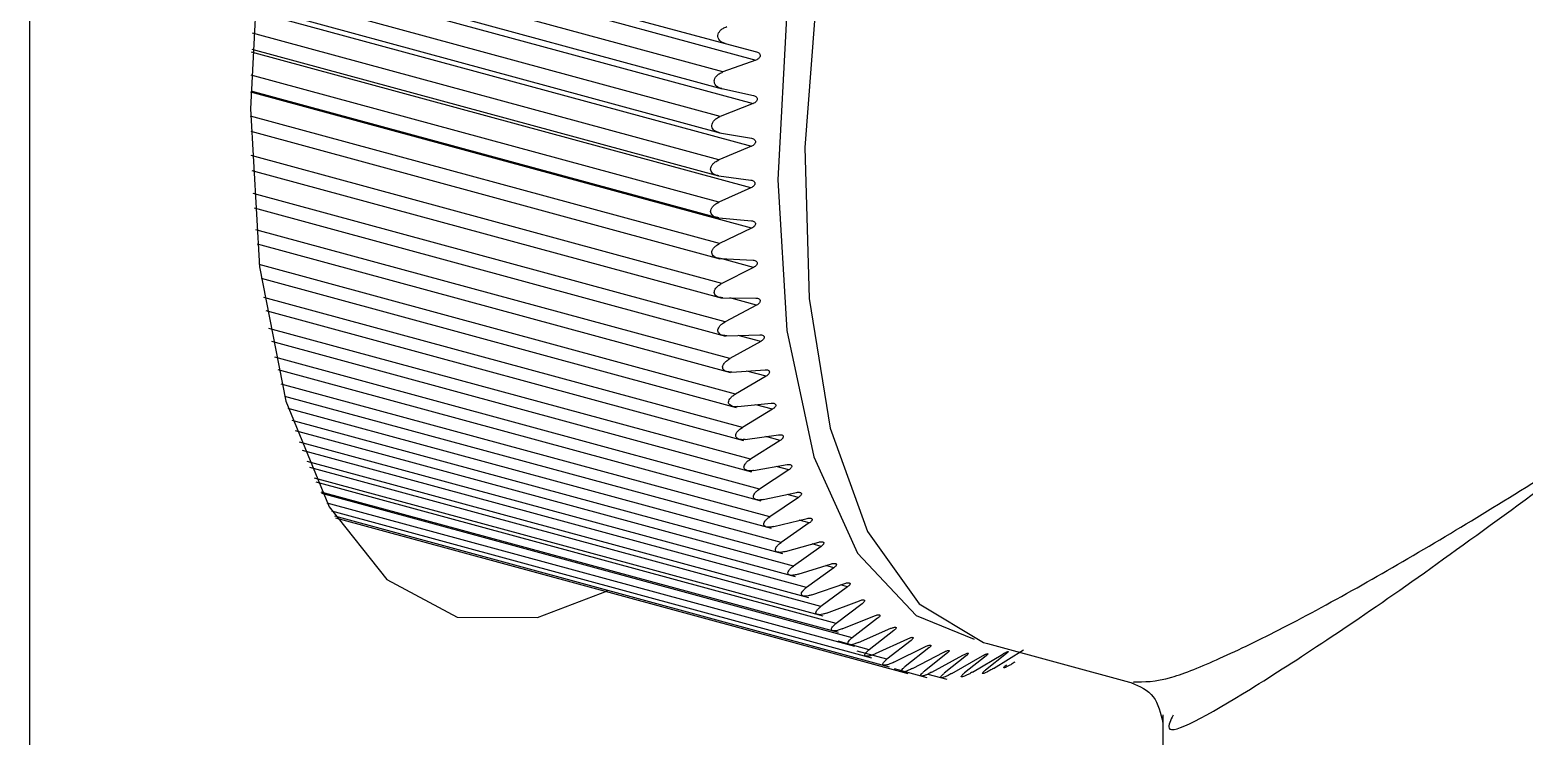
# Model space of a CAD drawing. Header units: millimetres. Extents: x 0 to 3353, y 0 to 2591.
# Drawn here: x 2568.81 to 2583.82, y 2149.82 to 2156.91 of the extents above; entities that cross this region are included whole.
import ezdxf

# ---------------------------------------------------------------- set-up
doc = ezdxf.new("R2010")
doc.units = ezdxf.units.MM
doc.header["$LTSCALE"] = 12

msp = doc.modelspace()

# ---------------------------------------------------------------- linework, layer by layer
at = {"color": 7, "linetype": 'Continuous', "lineweight": 25}
for p, q in [((2568.811, 2124.733), (2568.811, 2195.056)), ((2571.135, 2158.041), (2575.793, 2156.775)), ((2571.092, 2157.591), (2575.762, 2156.322)), ((2571.06, 2157.15), (2575.738, 2155.879)), ((2571.039, 2156.72), (2575.725, 2155.446)), ((2575.793, 2156.775), (2576.108, 2156.692)), ((2576.102, 2156.609), (2575.771, 2156.49)), ((2571.029, 2156.301), (2575.725, 2155.024)), ((2575.759, 2156.323), (2576.078, 2156.253)), ((2576.073, 2156.172), (2575.744, 2156.044)), ((2571.03, 2155.894), (2575.738, 2154.615)), ((2575.737, 2155.88), (2576.059, 2155.824)), ((2576.057, 2155.744), (2575.73, 2155.607)), ((2571.041, 2155.502), (2575.762, 2154.219)), ((2575.728, 2155.447), (2576.052, 2155.404)), ((2576.052, 2155.326), (2575.728, 2155.181)), ((2571.062, 2155.124), (2575.797, 2153.837)), ((2575.73, 2155.026), (2576.057, 2154.996)), ((2576.059, 2154.921), (2575.737, 2154.767)), ((2571.093, 2154.763), (2575.845, 2153.471)), ((2575.744, 2154.617), (2576.073, 2154.601)), ((2571.133, 2154.419), (2575.905, 2153.122)), ((2576.078, 2154.527), (2575.759, 2154.367)), ((2575.771, 2154.222), (2576.102, 2154.219)), ((2576.108, 2154.148), (2575.793, 2153.981)), ((2571.181, 2154.093), (2575.976, 2152.79)), ((2575.809, 2153.841), (2576.141, 2153.851)), ((2571.237, 2153.787), (2576.058, 2152.476)), ((2576.15, 2153.784), (2575.839, 2153.611)), ((2571.3, 2153.501), (2576.151, 2152.182)), ((2575.859, 2153.477), (2576.193, 2153.499)), ((2576.204, 2153.435), (2575.896, 2153.256)), ((2571.369, 2153.236), (2576.256, 2151.908)), ((2575.921, 2153.129), (2576.256, 2153.164)), ((2576.269, 2153.103), (2575.966, 2152.92)), ((2571.442, 2152.994), (2576.37, 2151.655)), ((2571.517, 2152.776), (2576.496, 2151.423)), ((2575.994, 2152.799), (2576.33, 2152.847)), ((2576.345, 2152.789), (2576.046, 2152.601)), ((2571.593, 2152.583), (2576.631, 2151.214)), ((2576.079, 2152.488), (2576.415, 2152.548)), ((2576.432, 2152.493), (2576.138, 2152.302)), ((2571.666, 2152.415), (2576.775, 2151.027)), ((2571.734, 2152.275), (2576.929, 2150.863)), ((2576.175, 2152.196), (2576.51, 2152.268)), ((2576.53, 2152.217), (2576.241, 2152.023)), ((2571.793, 2152.164), (2577.091, 2150.724)), ((2571.839, 2152.082), (2577.262, 2150.608)), ((2571.869, 2152.031), (2577.44, 2150.517)), ((2571.881, 2152.011), (2577.626, 2150.45)), ((2576.282, 2151.925), (2576.617, 2152.007)), ((2576.638, 2151.961), (2576.354, 2151.765)), ((2576.399, 2151.674), (2576.733, 2151.768)), ((2576.756, 2151.725), (2576.478, 2151.528)), ((2576.526, 2151.446), (2576.859, 2151.55)), ((2576.884, 2151.511), (2576.611, 2151.314)), ((2576.664, 2151.24), (2576.995, 2151.354)), ((2577.022, 2151.32), (2576.755, 2151.122)), ((2576.811, 2151.056), (2577.141, 2151.18)), ((2577.169, 2151.15), (2576.907, 2150.953)), ((2576.967, 2150.897), (2577.294, 2151.03)), ((2577.324, 2151.004), (2577.069, 2150.809)), ((2577.131, 2150.761), (2577.457, 2150.903)), ((2577.488, 2150.881), (2577.239, 2150.688)), ((2577.304, 2150.649), (2577.627, 2150.799)), ((2577.66, 2150.782), (2577.417, 2150.592)), ((2577.485, 2150.562), (2577.805, 2150.719)), ((2577.839, 2150.707), (2577.602, 2150.52)), ((2578.426, 2150.751), (2579.889, 2150.353)), ((2578.486, 2150.501), (2578.787, 2150.687)), ((2577.673, 2150.5), (2577.989, 2150.664)), ((2578.025, 2150.656), (2577.794, 2150.474)), ((2577.867, 2150.463), (2578.18, 2150.633)), ((2578.217, 2150.63), (2577.993, 2150.452)), ((2578.068, 2150.45), (2578.377, 2150.627)), ((2578.415, 2150.628), (2578.197, 2150.456)), ((2578.275, 2150.463), (2578.58, 2150.645)), ((2578.618, 2150.651), (2578.407, 2150.484)), ((2577.49, 2150.498), (2577.819, 2150.408)), ((2577.829, 2150.443), (2578.018, 2150.392)), ((2580.189, 2150.034), (2580.189, 2149.352))]:
    msp.add_line(p, q, dxfattribs=at)
at = {"color": 8, "linetype": 'Continuous', "lineweight": 25}
for p, q in [((2571.126, 2157.961), (2576.102, 2156.609)), ((2575.771, 2156.49), (2571.106, 2157.758)), ((2571.087, 2157.527), (2576.073, 2156.172)), ((2575.744, 2156.044), (2571.071, 2157.314)), ((2571.057, 2157.102), (2576.057, 2155.744)), ((2575.73, 2155.607), (2571.046, 2156.88)), ((2576.052, 2155.326), (2571.038, 2156.689)), ((2575.728, 2155.181), (2571.032, 2156.457)), ((2576.059, 2154.921), (2571.029, 2156.288)), ((2575.737, 2154.767), (2571.028, 2156.047)), ((2575.759, 2154.367), (2571.035, 2155.651)), ((2575.793, 2153.981), (2571.053, 2155.27)), ((2575.839, 2153.611), (2571.079, 2154.904)), ((2576.078, 2154.527), (2575.75, 2154.617)), ((2575.896, 2153.256), (2571.115, 2154.556)), ((2575.966, 2152.92), (2571.16, 2154.226)), ((2576.108, 2154.148), (2575.84, 2154.221)), ((2576.046, 2152.601), (2571.212, 2153.915)), ((2576.15, 2153.784), (2575.925, 2153.845)), ((2576.138, 2152.302), (2571.271, 2153.625)), ((2576.204, 2153.435), (2576.012, 2153.487)), ((2576.241, 2152.023), (2571.336, 2153.356)), ((2576.354, 2151.765), (2571.406, 2153.11)), ((2576.269, 2153.103), (2576.102, 2153.148)), ((2576.478, 2151.528), (2571.478, 2152.887)), ((2576.345, 2152.789), (2576.2, 2152.828)), ((2576.611, 2151.314), (2571.55, 2152.689)), ((2576.755, 2151.122), (2571.621, 2152.517)), ((2576.432, 2152.493), (2576.304, 2152.528)), ((2576.907, 2150.953), (2571.686, 2152.372)), ((2577.069, 2150.809), (2571.744, 2152.256)), ((2576.53, 2152.217), (2576.417, 2152.248)), ((2576.638, 2151.961), (2576.537, 2151.988)), ((2576.756, 2151.725), (2576.667, 2151.75)), ((2576.884, 2151.511), (2576.805, 2151.533)), ((2577.022, 2151.32), (2576.951, 2151.339)), ((2577.239, 2150.688), (2576.926, 2150.773)), ((2577.417, 2150.592), (2577.12, 2150.672))]:
    msp.add_line(p, q, dxfattribs=at)
at = {"color": 7, "linetype": 'Continuous', "lineweight": 25, "flags": 128}
for points in [[(2575.695, 2169.245), (2574.785, 2168.192), (2573.909, 2166.85), (2573.102, 2165.27), (2572.395, 2163.514), (2571.815, 2161.648), (2571.383, 2159.746), (2571.118, 2157.878), (2571.028, 2156.119), (2571.118, 2154.534), (2571.383, 2153.185), (2571.815, 2152.124), (2572.395, 2151.392), (2573.102, 2151.016), (2573.909, 2151.011), (2574.613, 2151.28)], [(2583.012, 2168.151), (2582.622, 2168.238), (2581.819, 2168.111), (2580.96, 2167.608), (2580.082, 2166.751), (2579.223, 2165.578), (2578.421, 2164.139), (2577.711, 2162.498), (2577.123, 2160.726), (2576.684, 2158.9), (2576.413, 2157.102), (2576.321, 2155.408)], [(2583.147, 2168.121), (2582.825, 2168.17), (2582.044, 2168.024), (2581.212, 2167.525), (2580.362, 2166.696), (2579.529, 2165.569), (2578.748, 2164.191), (2578.051, 2162.619), (2577.465, 2160.916), (2577.016, 2159.152), (2576.721, 2157.401), (2576.592, 2155.732), (2576.635, 2154.215), (2576.848, 2152.912), (2577.222, 2151.876), (2577.742, 2151.149), (2578.387, 2150.762), (2578.426, 2150.751)], [(2576.321, 2155.408), (2576.413, 2153.894), (2576.684, 2152.625), (2577.123, 2151.657), (2577.711, 2151.032), (2578.294, 2150.793)]]:
    msp.add_lwpolyline(points, dxfattribs=at)
at = {"color": 7, "linetype": 'Continuous', "lineweight": 25}
for points, knots in [([(2575.793, 2156.775), (2575.781, 2156.779), (2575.759, 2156.787), (2575.735, 2156.807), (2575.721, 2156.831), (2575.718, 2156.857), (2575.726, 2156.883), (2575.744, 2156.908), (2575.773, 2156.931), (2575.796, 2156.94), (2575.809, 2156.945)], [0, 0, 0, 0, 0.154627, 0.287114, 0.40059, 0.499997, 0.599382, 0.712849, 0.845346, 1, 1, 1, 1]), ([(2576.108, 2156.692), (2576.114, 2156.69), (2576.125, 2156.687), (2576.136, 2156.677), (2576.143, 2156.665), (2576.145, 2156.653), (2576.141, 2156.64), (2576.132, 2156.627), (2576.119, 2156.616), (2576.107, 2156.611), (2576.102, 2156.609)], [0, 0, 0, 0, 0.149554, 0.286742, 0.39793, 0.499998, 0.60209, 0.713222, 0.850456, 1, 1, 1, 1]), ([(2575.759, 2156.323), (2575.747, 2156.326), (2575.725, 2156.333), (2575.7, 2156.352), (2575.686, 2156.375), (2575.682, 2156.4), (2575.689, 2156.426), (2575.707, 2156.451), (2575.734, 2156.475), (2575.758, 2156.485), (2575.771, 2156.49)], [0, 0, 0, 0, 0.154627, 0.287114, 0.40059, 0.499997, 0.599382, 0.712849, 0.845346, 1, 1, 1, 1]), ([(2576.078, 2156.253), (2576.083, 2156.252), (2576.094, 2156.249), (2576.106, 2156.239), (2576.114, 2156.228), (2576.116, 2156.216), (2576.112, 2156.203), (2576.104, 2156.191), (2576.091, 2156.179), (2576.079, 2156.174), (2576.073, 2156.172)], [0, 0, 0, 0, 0.149554, 0.286742, 0.39793, 0.499998, 0.60209, 0.713222, 0.850456, 1, 1, 1, 1]), ([(2575.737, 2155.88), (2575.725, 2155.883), (2575.703, 2155.888), (2575.677, 2155.906), (2575.662, 2155.928), (2575.657, 2155.953), (2575.664, 2155.978), (2575.681, 2156.003), (2575.708, 2156.027), (2575.732, 2156.038), (2575.744, 2156.044)], [0, 0, 0, 0, 0.154627, 0.287114, 0.40059, 0.499997, 0.599382, 0.712849, 0.845346, 1, 1, 1, 1]), ([(2576.059, 2155.824), (2576.065, 2155.822), (2576.076, 2155.82), (2576.088, 2155.811), (2576.096, 2155.801), (2576.098, 2155.789), (2576.095, 2155.776), (2576.087, 2155.764), (2576.074, 2155.752), (2576.063, 2155.747), (2576.057, 2155.744)], [0, 0, 0, 0, 0.149554, 0.286742, 0.39793, 0.499998, 0.60209, 0.713222, 0.850456, 1, 1, 1, 1]), ([(2575.728, 2155.447), (2575.715, 2155.45), (2575.692, 2155.454), (2575.666, 2155.471), (2575.651, 2155.491), (2575.645, 2155.515), (2575.651, 2155.54), (2575.668, 2155.565), (2575.694, 2155.589), (2575.717, 2155.601), (2575.73, 2155.607)], [0, 0, 0, 0, 0.154627, 0.287114, 0.40059, 0.499997, 0.599382, 0.712849, 0.845346, 1, 1, 1, 1]), ([(2576.052, 2155.404), (2576.057, 2155.403), (2576.067, 2155.401), (2576.08, 2155.395), (2576.088, 2155.387), (2576.091, 2155.378), (2576.091, 2155.374), (2576.091, 2155.372)], [0, 0, 0, 0, 0.260699, 0.500546, 0.760161, 0.880025, 1, 1, 1, 1]), ([(2576.091, 2155.372), (2576.091, 2155.369), (2576.091, 2155.365), (2576.088, 2155.355), (2576.08, 2155.345), (2576.067, 2155.334), (2576.057, 2155.329), (2576.052, 2155.326)], [0, 0, 0, 0, 0.119982, 0.239848, 0.499455, 0.739313, 1, 1, 1, 1]), ([(2575.73, 2155.026), (2575.717, 2155.028), (2575.694, 2155.031), (2575.668, 2155.046), (2575.651, 2155.066), (2575.645, 2155.089), (2575.651, 2155.113), (2575.666, 2155.138), (2575.692, 2155.163), (2575.715, 2155.175), (2575.728, 2155.181)], [0, 0, 0, 0, 0.154627, 0.287114, 0.40059, 0.499997, 0.599382, 0.712849, 0.845346, 1, 1, 1, 1]), ([(2576.057, 2154.996), (2576.063, 2154.995), (2576.074, 2154.994), (2576.087, 2154.986), (2576.095, 2154.977), (2576.098, 2154.966), (2576.096, 2154.954), (2576.088, 2154.942), (2576.076, 2154.93), (2576.065, 2154.924), (2576.059, 2154.921)], [0, 0, 0, 0, 0.149554, 0.286742, 0.39793, 0.499998, 0.60209, 0.713222, 0.850456, 1, 1, 1, 1]), ([(2575.744, 2154.617), (2575.732, 2154.618), (2575.708, 2154.621), (2575.681, 2154.634), (2575.664, 2154.653), (2575.657, 2154.675), (2575.662, 2154.698), (2575.677, 2154.723), (2575.703, 2154.748), (2575.725, 2154.761), (2575.737, 2154.767)], [0, 0, 0, 0, 0.154627, 0.287114, 0.40059, 0.499997, 0.599382, 0.712849, 0.845346, 1, 1, 1, 1]), ([(2576.073, 2154.601), (2576.079, 2154.6), (2576.091, 2154.599), (2576.104, 2154.592), (2576.112, 2154.584), (2576.116, 2154.573), (2576.114, 2154.561), (2576.106, 2154.549), (2576.094, 2154.537), (2576.083, 2154.531), (2576.078, 2154.527)], [0, 0, 0, 0, 0.149554, 0.286742, 0.39793, 0.499998, 0.60209, 0.713222, 0.850456, 1, 1, 1, 1]), ([(2575.771, 2154.222), (2575.758, 2154.223), (2575.734, 2154.224), (2575.707, 2154.236), (2575.689, 2154.253), (2575.682, 2154.274), (2575.686, 2154.298), (2575.7, 2154.322), (2575.725, 2154.347), (2575.747, 2154.36), (2575.759, 2154.367)], [0, 0, 0, 0, 0.154627, 0.2871144, 0.4005905, 0.4999974, 0.5993817, 0.7128492, 0.8453456, 1, 1, 1, 1]), ([(2576.102, 2154.219), (2576.107, 2154.218), (2576.119, 2154.218), (2576.132, 2154.212), (2576.141, 2154.204), (2576.145, 2154.194), (2576.143, 2154.182), (2576.136, 2154.17), (2576.125, 2154.158), (2576.114, 2154.151), (2576.108, 2154.148)], [0, 0, 0, 0, 0.149554, 0.286742, 0.39793, 0.499998, 0.60209, 0.713222, 0.850456, 1, 1, 1, 1]), ([(2575.809, 2153.841), (2575.796, 2153.842), (2575.773, 2153.842), (2575.744, 2153.853), (2575.726, 2153.869), (2575.718, 2153.889), (2575.721, 2153.911), (2575.735, 2153.935), (2575.759, 2153.961), (2575.781, 2153.974), (2575.793, 2153.981)], [0, 0, 0, 0, 0.154627, 0.287114, 0.40059, 0.499997, 0.599382, 0.712849, 0.845346, 1, 1, 1, 1]), ([(2576.141, 2153.851), (2576.147, 2153.851), (2576.159, 2153.851), (2576.173, 2153.846), (2576.182, 2153.838), (2576.186, 2153.829), (2576.185, 2153.818), (2576.178, 2153.806), (2576.166, 2153.794), (2576.156, 2153.787), (2576.15, 2153.784)], [0, 0, 0, 0, 0.149554, 0.286742, 0.39793, 0.499998, 0.60209, 0.713222, 0.850456, 1, 1, 1, 1]), ([(2575.859, 2153.477), (2575.846, 2153.477), (2575.822, 2153.476), (2575.794, 2153.485), (2575.775, 2153.5), (2575.766, 2153.519), (2575.769, 2153.54), (2575.782, 2153.564), (2575.806, 2153.59), (2575.827, 2153.603), (2575.839, 2153.611)], [0, 0, 0, 0, 0.154627, 0.287114, 0.40059, 0.499997, 0.599382, 0.712849, 0.845346, 1, 1, 1, 1]), ([(2576.193, 2153.499), (2576.199, 2153.5), (2576.21, 2153.5), (2576.224, 2153.495), (2576.234, 2153.489), (2576.238, 2153.48), (2576.237, 2153.469), (2576.231, 2153.457), (2576.22, 2153.445), (2576.209, 2153.438), (2576.204, 2153.435)], [0, 0, 0, 0, 0.149554, 0.286742, 0.39793, 0.499998, 0.60209, 0.713222, 0.850456, 1, 1, 1, 1]), ([(2575.921, 2153.129), (2575.908, 2153.128), (2575.884, 2153.127), (2575.855, 2153.135), (2575.836, 2153.148), (2575.826, 2153.165), (2575.828, 2153.186), (2575.841, 2153.21), (2575.864, 2153.235), (2575.885, 2153.249), (2575.896, 2153.256)], [0, 0, 0, 0, 0.154627, 0.287114, 0.40059, 0.499997, 0.599382, 0.712849, 0.845346, 1, 1, 1, 1]), ([(2576.256, 2153.164), (2576.262, 2153.165), (2576.273, 2153.165), (2576.287, 2153.162), (2576.297, 2153.156), (2576.302, 2153.147), (2576.301, 2153.137), (2576.295, 2153.126), (2576.284, 2153.114), (2576.274, 2153.107), (2576.269, 2153.103)], [0, 0, 0, 0, 0.149554, 0.286742, 0.39793, 0.499998, 0.60209, 0.713222, 0.850456, 1, 1, 1, 1]), ([(2575.994, 2152.799), (2575.981, 2152.798), (2575.957, 2152.796), (2575.928, 2152.802), (2575.908, 2152.813), (2575.898, 2152.83), (2575.899, 2152.85), (2575.911, 2152.873), (2575.933, 2152.898), (2575.954, 2152.912), (2575.966, 2152.92)], [0, 0, 0, 0, 0.154627, 0.287114, 0.40059, 0.499997, 0.599382, 0.712849, 0.845346, 1, 1, 1, 1]), ([(2576.33, 2152.847), (2576.336, 2152.847), (2576.347, 2152.848), (2576.362, 2152.846), (2576.372, 2152.84), (2576.377, 2152.832), (2576.376, 2152.823), (2576.371, 2152.811), (2576.36, 2152.799), (2576.35, 2152.792), (2576.345, 2152.789)], [0, 0, 0, 0, 0.149554, 0.286742, 0.39793, 0.499998, 0.60209, 0.713222, 0.850456, 1, 1, 1, 1]), ([(2576.079, 2152.488), (2576.066, 2152.486), (2576.042, 2152.483), (2576.012, 2152.487), (2575.992, 2152.498), (2575.981, 2152.513), (2575.982, 2152.532), (2575.993, 2152.554), (2576.014, 2152.579), (2576.035, 2152.594), (2576.046, 2152.601)], [0, 0, 0, 0, 0.154627, 0.287114, 0.40059, 0.499997, 0.599382, 0.712849, 0.845346, 1, 1, 1, 1]), ([(2576.415, 2152.548), (2576.421, 2152.548), (2576.432, 2152.55), (2576.447, 2152.548), (2576.457, 2152.543), (2576.462, 2152.536), (2576.462, 2152.527), (2576.457, 2152.516), (2576.447, 2152.504), (2576.437, 2152.497), (2576.432, 2152.493)], [0, 0, 0, 0, 0.149554, 0.286742, 0.39793, 0.499998, 0.60209, 0.713222, 0.850456, 1, 1, 1, 1]), ([(2576.175, 2152.196), (2576.162, 2152.194), (2576.138, 2152.19), (2576.108, 2152.193), (2576.087, 2152.202), (2576.076, 2152.216), (2576.076, 2152.234), (2576.086, 2152.255), (2576.107, 2152.28), (2576.127, 2152.295), (2576.138, 2152.302)], [0, 0, 0, 0, 0.154627, 0.287114, 0.40059, 0.499997, 0.599382, 0.712849, 0.845346, 1, 1, 1, 1]), ([(2576.51, 2152.268), (2576.516, 2152.269), (2576.528, 2152.271), (2576.543, 2152.269), (2576.553, 2152.265), (2576.559, 2152.259), (2576.559, 2152.25), (2576.554, 2152.239), (2576.544, 2152.228), (2576.535, 2152.221), (2576.53, 2152.217)], [0, 0, 0, 0, 0.148553, 0.284591, 0.397836, 0.501969, 0.603555, 0.714232, 0.851007, 1, 1, 1, 1]), ([(2576.282, 2151.925), (2576.269, 2151.922), (2576.245, 2151.917), (2576.214, 2151.918), (2576.193, 2151.926), (2576.181, 2151.939), (2576.18, 2151.956), (2576.19, 2151.977), (2576.21, 2152.001), (2576.23, 2152.015), (2576.241, 2152.023)], [0, 0, 0, 0, 0.154627, 0.287114, 0.40059, 0.499997, 0.599382, 0.712849, 0.845346, 1, 1, 1, 1]), ([(2576.617, 2152.007), (2576.623, 2152.009), (2576.634, 2152.011), (2576.649, 2152.011), (2576.66, 2152.007), (2576.666, 2152.001), (2576.666, 2151.993), (2576.662, 2151.983), (2576.652, 2151.971), (2576.643, 2151.964), (2576.638, 2151.961)], [0, 0, 0, 0, 0.147187, 0.281694, 0.397367, 0.503978, 0.605175, 0.715479, 0.851684, 1, 1, 1, 1]), ([(2576.399, 2151.674), (2576.386, 2151.671), (2576.362, 2151.665), (2576.331, 2151.665), (2576.309, 2151.671), (2576.297, 2151.683), (2576.296, 2151.699), (2576.305, 2151.719), (2576.324, 2151.742), (2576.343, 2151.757), (2576.354, 2151.765)], [0, 0, 0, 0, 0.154627, 0.287114, 0.40059, 0.499997, 0.599382, 0.712849, 0.845346, 1, 1, 1, 1]), ([(2576.733, 2151.768), (2576.739, 2151.77), (2576.75, 2151.772), (2576.765, 2151.773), (2576.777, 2151.77), (2576.783, 2151.765), (2576.784, 2151.757), (2576.779, 2151.747), (2576.77, 2151.736), (2576.761, 2151.729), (2576.756, 2151.725)], [0, 0, 0, 0, 0.145712, 0.278589, 0.396525, 0.505483, 0.606583, 0.716721, 0.852355, 1, 1, 1, 1]), ([(2576.526, 2151.446), (2576.513, 2151.442), (2576.489, 2151.436), (2576.459, 2151.434), (2576.436, 2151.438), (2576.424, 2151.449), (2576.422, 2151.463), (2576.43, 2151.482), (2576.448, 2151.505), (2576.467, 2151.52), (2576.478, 2151.528)], [0, 0, 0, 0, 0.154627, 0.2871144, 0.4005905, 0.4999974, 0.5993817, 0.7128492, 0.8453456, 1, 1, 1, 1]), ([(2576.859, 2151.55), (2576.865, 2151.552), (2576.877, 2151.555), (2576.892, 2151.556), (2576.903, 2151.554), (2576.91, 2151.549), (2576.911, 2151.542), (2576.907, 2151.533), (2576.898, 2151.522), (2576.889, 2151.515), (2576.884, 2151.511)], [0, 0, 0, 0, 0.143969, 0.275149, 0.395302, 0.506519, 0.607797, 0.717983, 0.853032, 1, 1, 1, 1]), ([(2576.664, 2151.24), (2576.651, 2151.236), (2576.627, 2151.228), (2576.596, 2151.225), (2576.573, 2151.228), (2576.56, 2151.237), (2576.557, 2151.25), (2576.565, 2151.269), (2576.583, 2151.291), (2576.601, 2151.306), (2576.611, 2151.314)], [0, 0, 0, 0, 0.154627, 0.287114, 0.40059, 0.499997, 0.599382, 0.712849, 0.845346, 1, 1, 1, 1]), ([(2576.995, 2151.354), (2577.001, 2151.356), (2577.012, 2151.359), (2577.027, 2151.361), (2577.037, 2151.361), (2577.043, 2151.358), (2577.046, 2151.355), (2577.048, 2151.349), (2577.044, 2151.34), (2577.035, 2151.33), (2577.027, 2151.323), (2577.022, 2151.32)], [0, 0, 0, 0, 0.141955, 0.271196, 0.393433, 0.450354, 0.507368, 0.609069, 0.719466, 0.853822, 1, 1, 1, 1]), ([(2576.811, 2151.056), (2576.798, 2151.052), (2576.774, 2151.044), (2576.743, 2151.039), (2576.72, 2151.041), (2576.706, 2151.048), (2576.703, 2151.06), (2576.71, 2151.078), (2576.727, 2151.099), (2576.745, 2151.114), (2576.755, 2151.122)], [0, 0, 0, 0, 0.154627, 0.287114, 0.40059, 0.499997, 0.599382, 0.712849, 0.845346, 1, 1, 1, 1]), ([(2577.141, 2151.18), (2577.146, 2151.182), (2577.157, 2151.186), (2577.172, 2151.189), (2577.183, 2151.189), (2577.188, 2151.187), (2577.192, 2151.184), (2577.193, 2151.179), (2577.19, 2151.171), (2577.182, 2151.161), (2577.173, 2151.154), (2577.169, 2151.15)], [0, 0, 0, 0, 0.139801, 0.267086, 0.391421, 0.449345, 0.507471, 0.609937, 0.720855, 0.854559, 1, 1, 1, 1]), ([(2577.294, 2151.03), (2577.3, 2151.032), (2577.311, 2151.036), (2577.326, 2151.039), (2577.336, 2151.04), (2577.342, 2151.039), (2577.346, 2151.036), (2577.348, 2151.032), (2577.345, 2151.024), (2577.337, 2151.014), (2577.329, 2151.008), (2577.324, 2151.004)], [0, 0, 0, 0, 0.137632, 0.26306, 0.389254, 0.448061, 0.507169, 0.610652, 0.722306, 0.855341, 1, 1, 1, 1]), ([(2576.967, 2150.897), (2576.954, 2150.892), (2576.93, 2150.883), (2576.899, 2150.876), (2576.876, 2150.877), (2576.862, 2150.883), (2576.858, 2150.894), (2576.864, 2150.91), (2576.88, 2150.931), (2576.898, 2150.945), (2576.907, 2150.953)], [0, 0, 0, 0, 0.154627, 0.2871144, 0.4005905, 0.4999974, 0.5993817, 0.7128492, 0.8453456, 1, 1, 1, 1]), ([(2577.457, 2150.903), (2577.462, 2150.905), (2577.472, 2150.909), (2577.488, 2150.913), (2577.498, 2150.915), (2577.505, 2150.914), (2577.509, 2150.912), (2577.511, 2150.908), (2577.508, 2150.9), (2577.5, 2150.891), (2577.492, 2150.885), (2577.488, 2150.881)], [0, 0, 0, 0, 0.135254, 0.258782, 0.386802, 0.44645, 0.506481, 0.611198, 0.723857, 0.856159, 1, 1, 1, 1]), ([(2577.131, 2150.761), (2577.119, 2150.756), (2577.095, 2150.746), (2577.064, 2150.738), (2577.04, 2150.737), (2577.026, 2150.742), (2577.021, 2150.751), (2577.027, 2150.766), (2577.042, 2150.786), (2577.06, 2150.801), (2577.069, 2150.809)], [0, 0, 0, 0, 0.154627, 0.287114, 0.40059, 0.499997, 0.599382, 0.712849, 0.845346, 1, 1, 1, 1]), ([(2577.304, 2150.649), (2577.292, 2150.644), (2577.268, 2150.633), (2577.237, 2150.624), (2577.213, 2150.621), (2577.198, 2150.625), (2577.193, 2150.633), (2577.198, 2150.647), (2577.213, 2150.666), (2577.23, 2150.68), (2577.239, 2150.688)], [0, 0, 0, 0, 0.154627, 0.287114, 0.40059, 0.499997, 0.599382, 0.712849, 0.845346, 1, 1, 1, 1]), ([(2577.627, 2150.799), (2577.632, 2150.801), (2577.642, 2150.806), (2577.657, 2150.811), (2577.668, 2150.813), (2577.675, 2150.812), (2577.679, 2150.811), (2577.681, 2150.807), (2577.679, 2150.801), (2577.672, 2150.792), (2577.664, 2150.786), (2577.66, 2150.782)], [0, 0, 0, 0, 0.132695, 0.254232, 0.384112, 0.444585, 0.505498, 0.611618, 0.725523, 0.857038, 1, 1, 1, 1]), ([(2577.805, 2150.719), (2577.81, 2150.722), (2577.82, 2150.727), (2577.834, 2150.732), (2577.846, 2150.735), (2577.852, 2150.735), (2577.857, 2150.734), (2577.859, 2150.731), (2577.857, 2150.725), (2577.85, 2150.717), (2577.843, 2150.71), (2577.839, 2150.707)], [0, 0, 0, 0, 0.130679, 0.2509, 0.381947, 0.442941, 0.504428, 0.611992, 0.727237, 0.857945, 1, 1, 1, 1]), ([(2577.989, 2150.664), (2577.994, 2150.667), (2578.004, 2150.672), (2578.019, 2150.678), (2578.03, 2150.681), (2578.037, 2150.682), (2578.042, 2150.681), (2578.044, 2150.679), (2578.042, 2150.673), (2578.036, 2150.666), (2578.028, 2150.66), (2578.025, 2150.656)], [0, 0, 0, 0, 0.132144, 0.253891, 0.382673, 0.442718, 0.503232, 0.612306, 0.729053, 0.858912, 1, 1, 1, 1]), ([(2578.58, 2150.645), (2578.585, 2150.648), (2578.595, 2150.654), (2578.61, 2150.661), (2578.62, 2150.666), (2578.627, 2150.668), (2578.632, 2150.669), (2578.635, 2150.669), (2578.634, 2150.665), (2578.629, 2150.659), (2578.622, 2150.654), (2578.618, 2150.651)], [0, 0, 0, 0, 0.138255, 0.265588, 0.387359, 0.444176, 0.501193, 0.605958, 0.719075, 0.853612, 1, 1, 1, 1]), ([(2577.485, 2150.562), (2577.472, 2150.556), (2577.449, 2150.545), (2577.418, 2150.535), (2577.394, 2150.531), (2577.379, 2150.532), (2577.373, 2150.539), (2577.377, 2150.552), (2577.391, 2150.57), (2577.408, 2150.584), (2577.417, 2150.592)], [0, 0, 0, 0, 0.154627, 0.287114, 0.40059, 0.499997, 0.599382, 0.712849, 0.845346, 1, 1, 1, 1]), ([(2577.673, 2150.5), (2577.66, 2150.494), (2577.637, 2150.482), (2577.606, 2150.47), (2577.582, 2150.465), (2577.566, 2150.465), (2577.561, 2150.471), (2577.564, 2150.482), (2577.577, 2150.499), (2577.593, 2150.513), (2577.602, 2150.52)], [0, 0, 0, 0, 0.154627, 0.287114, 0.40059, 0.499997, 0.599382, 0.712849, 0.845346, 1, 1, 1, 1]), ([(2578.18, 2150.633), (2578.185, 2150.636), (2578.195, 2150.641), (2578.21, 2150.648), (2578.221, 2150.652), (2578.228, 2150.653), (2578.233, 2150.653), (2578.236, 2150.651), (2578.234, 2150.646), (2578.228, 2150.639), (2578.221, 2150.633), (2578.217, 2150.63)], [0, 0, 0, 0, 0.134139, 0.257765, 0.383882, 0.44276, 0.502045, 0.612622, 0.730976, 0.859945, 1, 1, 1, 1]), ([(2578.377, 2150.627), (2578.382, 2150.63), (2578.392, 2150.635), (2578.407, 2150.642), (2578.418, 2150.647), (2578.425, 2150.648), (2578.43, 2150.649), (2578.433, 2150.648), (2578.431, 2150.643), (2578.425, 2150.637), (2578.418, 2150.631), (2578.415, 2150.628)], [0, 0, 0, 0, 0.136243, 0.261805, 0.385346, 0.443053, 0.501082, 0.613023, 0.732911, 0.86099, 1, 1, 1, 1]), ([(2578.702, 2150.564), (2578.691, 2150.557), (2578.669, 2150.543), (2578.639, 2150.525), (2578.615, 2150.513), (2578.598, 2150.507), (2578.59, 2150.505), (2578.591, 2150.51), (2578.601, 2150.521), (2578.614, 2150.532), (2578.622, 2150.538)], [0, 0, 0, 0, 0.154627, 0.287114, 0.40059, 0.499997, 0.599382, 0.712849, 0.845346, 1, 1, 1, 1]), ([(2577.867, 2150.463), (2577.855, 2150.456), (2577.832, 2150.444), (2577.801, 2150.431), (2577.777, 2150.424), (2577.761, 2150.423), (2577.755, 2150.427), (2577.758, 2150.437), (2577.77, 2150.453), (2577.786, 2150.466), (2577.794, 2150.474)], [0, 0, 0, 0, 0.154627, 0.287114, 0.40059, 0.499997, 0.599382, 0.712849, 0.845346, 1, 1, 1, 1]), ([(2578.068, 2150.45), (2578.056, 2150.444), (2578.034, 2150.431), (2578.002, 2150.417), (2577.978, 2150.408), (2577.962, 2150.406), (2577.955, 2150.409), (2577.958, 2150.418), (2577.97, 2150.432), (2577.985, 2150.445), (2577.993, 2150.452)], [0, 0, 0, 0, 0.154627, 0.287114, 0.40059, 0.499997, 0.599382, 0.712849, 0.845346, 1, 1, 1, 1]), ([(2578.275, 2150.463), (2578.263, 2150.456), (2578.241, 2150.443), (2578.21, 2150.428), (2578.185, 2150.418), (2578.169, 2150.414), (2578.162, 2150.416), (2578.164, 2150.423), (2578.175, 2150.437), (2578.189, 2150.449), (2578.197, 2150.456)], [0, 0, 0, 0, 0.154627, 0.287114, 0.40059, 0.499997, 0.599382, 0.712849, 0.845346, 1, 1, 1, 1]), ([(2578.486, 2150.501), (2578.475, 2150.494), (2578.453, 2150.481), (2578.422, 2150.464), (2578.398, 2150.453), (2578.381, 2150.448), (2578.374, 2150.448), (2578.375, 2150.454), (2578.385, 2150.466), (2578.399, 2150.478), (2578.407, 2150.484)], [0, 0, 0, 0, 0.154627, 0.287114, 0.40059, 0.499997, 0.599382, 0.712849, 0.845346, 1, 1, 1, 1]), ([(2579.873, 2150.357), (2579.955, 2150.32), (2580.121, 2150.247), (2580.166, 2150.05), (2580.189, 2149.951)], [0, 0, 0, 0, 0.499158, 1, 1, 1, 1])]:
    msp.add_open_spline(points, degree=3, knots=knots, dxfattribs=at)
at = {"color": 8, "linetype": 'Continuous', "lineweight": 25}
for points, knots in [([(2579.894, 2150.367), (2580, 2150.365), (2580.189, 2150.362), (2580.75, 2150.59), (2581.389, 2150.899), (2582.154, 2151.315), (2582.998, 2151.807), (2583.927, 2152.373), (2584.617, 2152.815), (2584.988, 2153.053)], [0, 0, 0, 0, 0.172635, 0.304764, 0.442156, 0.587058, 0.721536, 0.849977, 1, 1, 1, 1]), ([(2580.291, 2150.032), (2580.266, 2149.979), (2580.164, 2149.76), (2581.043, 2150.258), (2582.632, 2151.307), (2584.203, 2152.471), (2584.988, 2153.053)], [0, 0, 0, 0, 0.0896065, 0.3729727, 0.6864698, 1, 1, 1, 1])]:
    msp.add_open_spline(points, degree=3, knots=knots, dxfattribs=at)

doc.saveas('drawing.dxf')
